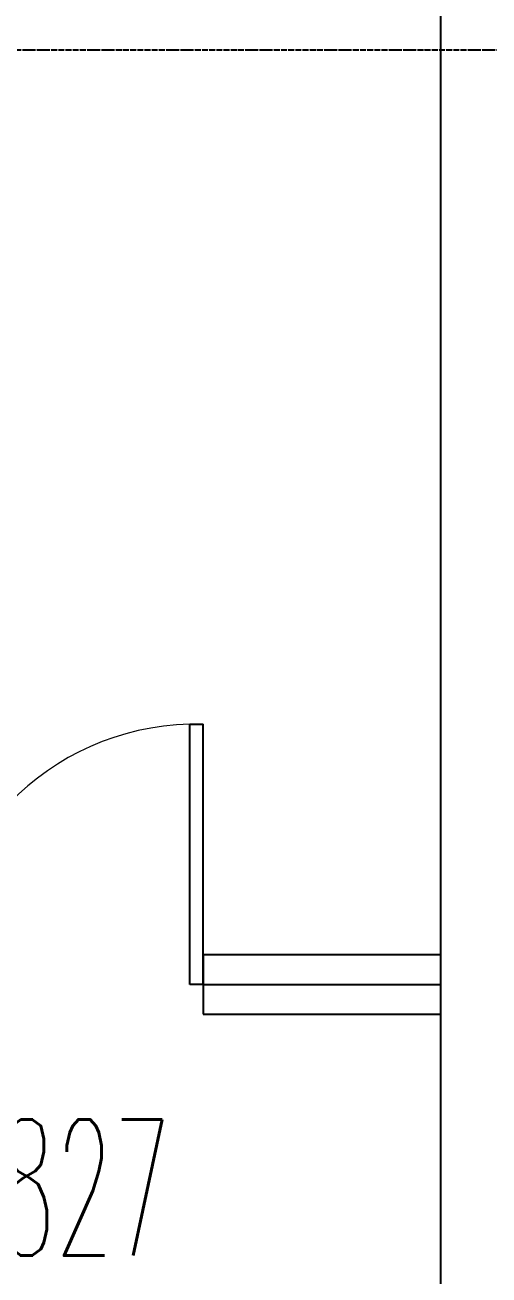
# Model space of a CAD drawing. Extents: x -12047294 to -5625356, y -1456591 to -622873.
# Drawn here: x -6044736 to -6043173, y -727853 to -723640 of the extents above; entities that cross this region are included whole.
import ezdxf

# ---------------------------------------------------------------- set-up
doc = ezdxf.new("R2010")
doc.units = 0
doc.header["$LTSCALE"] = 10
doc.header["$MEASUREMENT"] = 0
doc.linetypes.add('DOTE', pattern=[2.42, 2, -0.2, 0.02, -0.2])
for name, color, linetype in [('A-DOORWIN', 151, 'Continuous'), ('A-TEXTDOOR', 181, 'Continuous'), ('A-WALL', 2, 'Continuous'), ('CURTWALL', 4, 'Continuous'), ('DOTE', 9, 'DOTE')]:
    doc.layers.add(name, color=color, linetype=linetype)
doc.styles.add('_TCH_WINDOW', font='tjromans.shx', dxfattribs={"width": 0.7, "height": 3.5, "bigfont": 'tjhztxt.shx'})

# ---------------------------------------------------------------- blocks, each defined once
blk = doc.blocks.new('$DorLib2D$00000002')
for p, q in [((-0.5, 0), (-0.5, 0.4875)), ((-0.475, 0.4875), (-0.5, 0.4875)), ((-0.475, 0), (-0.475, 0.4875)), ((0.475, 0), (0.475, 0.4875)), ((0.475, 0.4875), (0.5, 0.4875)), ((0.5, 0), (0.5, 0.4875)), ((-0.5, 0), (-0.475, 0)), ((0.5, 0), (0.475, 0))]:
    blk.add_line(p, q)
at = {"lineweight": 13}
for centre, start, end in [((-0.4875, 0), 0, 88.5307), ((0.4875, 0), 91.4693, 180)]:
    blk.add_arc(centre, 0.4875, start, end, dxfattribs=at)

msp = doc.modelspace()

# ---------------------------------------------------------------- linework, layer by layer
at = {"layer": 'A-WALL'}
for p, q in [((-6043336.1, -722123.4), (-6043336.1, -726123.4)), ((-6043336.1, -726123.4), (-6043336.1, -726773.4)), ((-6043336.1, -726773.4), (-6043336.1, -731173.4))]:
    msp.add_line(p, q, dxfattribs=at)
at = {"layer": 'CURTWALL'}
for p, q in [((-6043336.1, -726773.4), (-6044136.1, -726773.4)), ((-6044136.1, -726773.4), (-6044136.1, -726973.4)), ((-6044136.1, -726873.4), (-6043336.1, -726873.4)), ((-6044136.1, -726973.4), (-6043336.1, -726973.4))]:
    msp.add_line(p, q, dxfattribs=at)
at = {"layer": 'DOTE'}
msp.add_line((-6089538.8, -723723.4), (-5988539.2, -723723.4), dxfattribs=at)

# ---------------------------------------------------------------- block references
at = {"layer": 'A-DOORWIN'}
ref = msp.add_blockref('$DorLib2D$00000002', (-6045036.1, -726873.4), dxfattribs=dict(at, xscale=1800, yscale=1800, zscale=1800, rotation=1.1503e-11))
ref.add_attrib('A', 'BLM1827', (-6045625, -727787.6), dxfattribs={"layer": 'A-TEXTDOOR', "height": 459, "style": '_TCH_WINDOW', "width": 0.494118})

doc.saveas('drawing.dxf')
